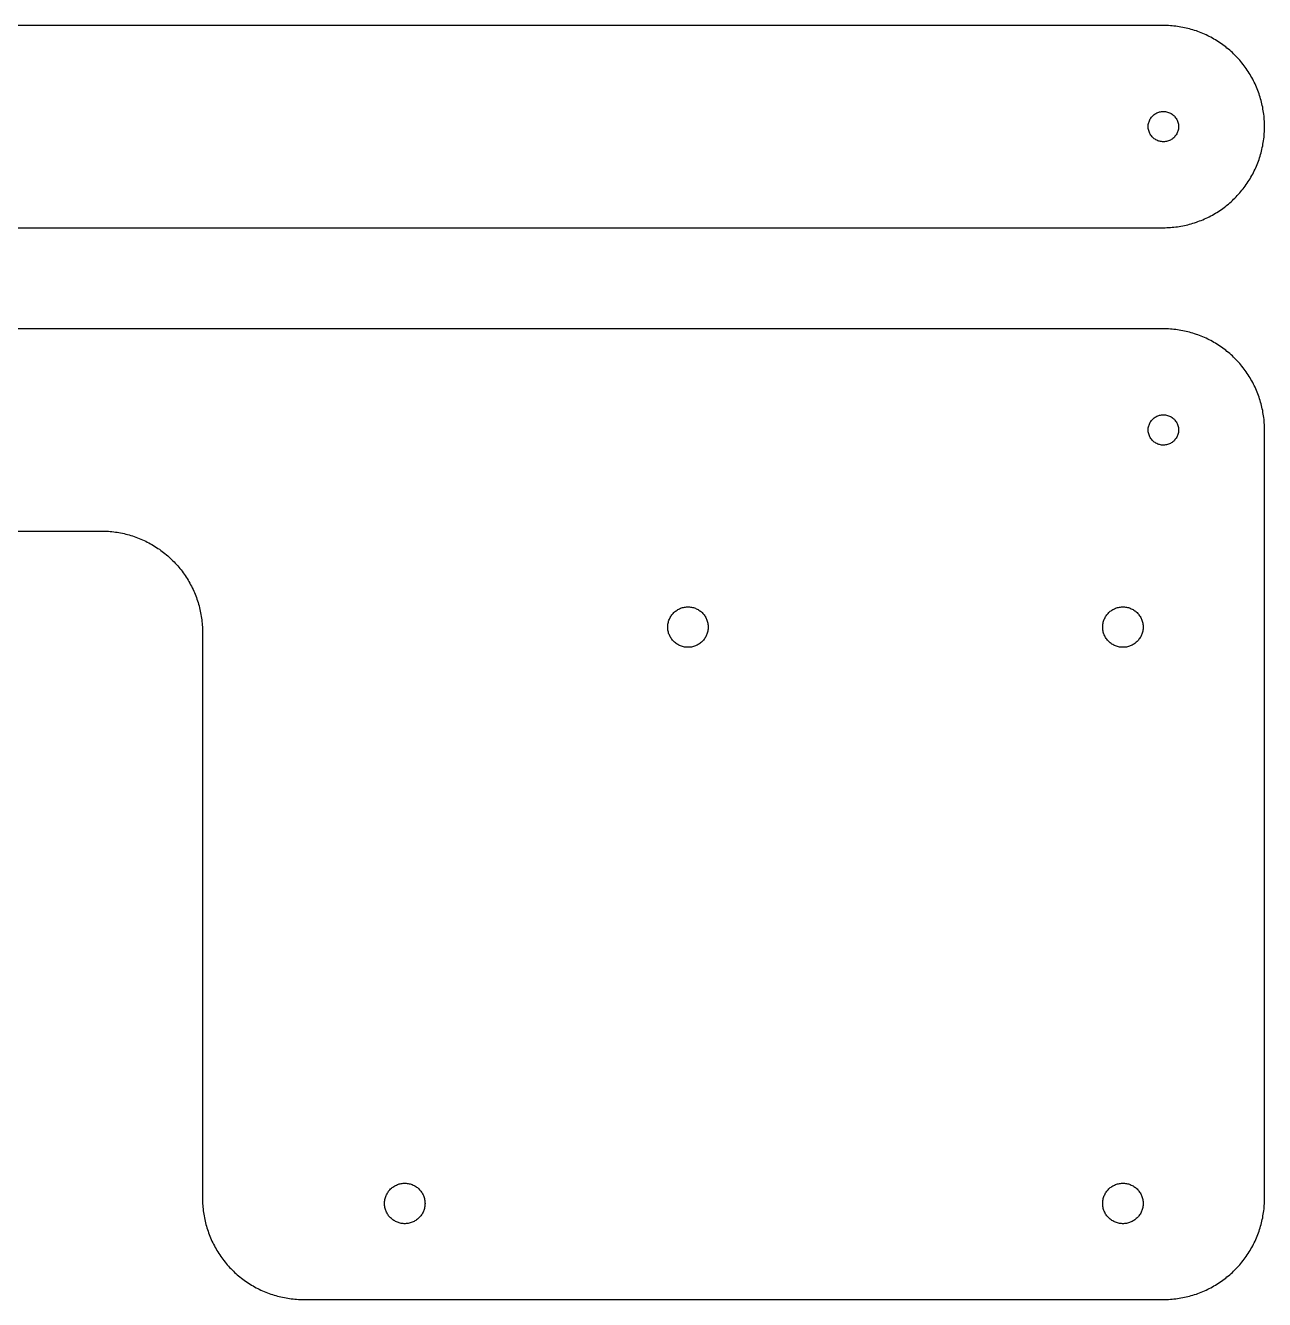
# Model space of a CAD drawing. Header units: metres. Extents: x 0 to 1060, y 0 to 220.
# Drawn here: x 927.5 to 1050, y 94 to 220 of the extents above; entities that cross this region are included whole.
import ezdxf

# ---------------------------------------------------------------- set-up
doc = ezdxf.new("R2010")
doc.units = ezdxf.units.M

msp = doc.modelspace()

# ---------------------------------------------------------------- linework, layer by layer
for p, q in [((1040, 220), (10, 220)), ((1040.17, 219.998), (1040, 220)), ((1040.35, 219.994), (1040.17, 219.998)), ((1040.52, 219.986), (1040.35, 219.994)), ((1040.7, 219.976), (1040.52, 219.986)), ((1040.87, 219.962), (1040.7, 219.976)), ((1041.05, 219.945), (1040.87, 219.962)), ((1041.22, 219.925), (1041.05, 219.945)), ((1041.39, 219.903), (1041.22, 219.925)), ((1041.56, 219.877), (1041.39, 219.903)), ((1041.74, 219.848), (1041.56, 219.877)), ((1041.91, 219.816), (1041.74, 219.848)), ((1042.08, 219.781), (1041.91, 219.816)), ((1042.25, 219.744), (1042.08, 219.781)), ((1042.42, 219.703), (1042.25, 219.744)), ((1042.59, 219.659), (1042.42, 219.703)), ((1042.76, 219.613), (1042.59, 219.659)), ((1042.92, 219.563), (1042.76, 219.613)), ((1043.09, 219.511), (1042.92, 219.563)), ((1043.26, 219.455), (1043.09, 219.511)), ((1043.42, 219.397), (1043.26, 219.455)), ((1043.58, 219.336), (1043.42, 219.397)), ((1043.75, 219.272), (1043.58, 219.336)), ((1043.91, 219.205), (1043.75, 219.272)), ((1044.07, 219.135), (1043.91, 219.205)), ((1044.23, 219.063), (1044.07, 219.135)), ((1044.38, 218.988), (1044.23, 219.063)), ((1044.54, 218.91), (1044.38, 218.988)), ((1044.69, 218.829), (1044.54, 218.91)), ((1044.85, 218.746), (1044.69, 218.829)), ((1045, 218.66), (1044.85, 218.746)), ((1045.15, 218.572), (1045, 218.66)), ((1045.3, 218.48), (1045.15, 218.572)), ((1045.45, 218.387), (1045.3, 218.48)), ((1045.59, 218.29), (1045.45, 218.387)), ((1045.74, 218.192), (1045.59, 218.29)), ((1045.88, 218.09), (1045.74, 218.192)), ((1046.02, 217.986), (1045.88, 218.09)), ((1046.16, 217.88), (1046.02, 217.986)), ((1046.29, 217.771), (1046.16, 217.88)), ((1046.43, 217.66), (1046.29, 217.771)), ((1046.56, 217.547), (1046.43, 217.66)), ((1046.69, 217.431), (1046.56, 217.547)), ((1046.82, 217.314), (1046.69, 217.431)), ((1046.95, 217.193), (1046.82, 217.314)), ((1047.07, 217.071), (1046.95, 217.193)), ((1047.19, 216.947), (1047.07, 217.071)), ((1047.31, 216.82), (1047.19, 216.947)), ((1047.43, 216.691), (1047.31, 216.82)), ((1047.55, 216.561), (1047.43, 216.691)), ((1047.66, 216.428), (1047.55, 216.561)), ((1047.77, 216.293), (1047.66, 216.428)), ((1047.88, 216.157), (1047.77, 216.293)), ((1047.99, 216.018), (1047.88, 216.157)), ((1048.09, 215.878), (1047.99, 216.018)), ((1048.19, 215.736), (1048.09, 215.878)), ((1048.29, 215.592), (1048.19, 215.736)), ((1048.39, 215.446), (1048.29, 215.592)), ((1048.48, 215.299), (1048.39, 215.446)), ((1048.57, 215.15), (1048.48, 215.299)), ((1048.66, 215), (1048.57, 215.15)), ((1048.75, 214.848), (1048.66, 215)), ((1048.83, 214.695), (1048.75, 214.848)), ((1048.91, 214.54), (1048.83, 214.695)), ((1048.99, 214.384), (1048.91, 214.54)), ((1049.06, 214.226), (1048.99, 214.384)), ((1049.14, 214.067), (1049.06, 214.226)), ((1049.21, 213.907), (1049.14, 214.067)), ((1049.27, 213.746), (1049.21, 213.907)), ((1049.34, 213.584), (1049.27, 213.746)), ((1049.4, 213.42), (1049.34, 213.584)), ((1049.46, 213.256), (1049.4, 213.42)), ((1049.51, 213.09), (1049.46, 213.256)), ((1049.56, 212.924), (1049.51, 213.09)), ((1049.61, 212.756), (1049.56, 212.924)), ((1049.66, 212.588), (1049.61, 212.756)), ((1049.7, 212.419), (1049.66, 212.588)), ((1049.74, 212.25), (1049.7, 212.419)), ((1049.78, 212.079), (1049.74, 212.25)), ((1049.82, 211.908), (1049.78, 212.079)), ((1049.85, 211.736), (1049.82, 211.908)), ((1049.88, 211.564), (1049.85, 211.736)), ((1038.55, 210.392), (1038.58, 210.487)), ((1038.58, 210.487), (1038.62, 210.58)), ((1038.62, 210.58), (1038.66, 210.67)), ((1038.66, 210.67), (1038.71, 210.757)), ((1038.71, 210.757), (1038.76, 210.841)), ((1038.76, 210.841), (1038.82, 210.921)), ((1038.82, 210.921), (1038.88, 210.998)), ((1038.88, 210.998), (1038.95, 211.069)), ((1038.95, 211.069), (1039.02, 211.137)), ((1039.02, 211.137), (1039.1, 211.199)), ((1039.1, 211.199), (1039.18, 211.256)), ((1039.18, 211.256), (1039.26, 211.307)), ((1039.26, 211.307), (1039.35, 211.353)), ((1039.35, 211.353), (1039.44, 211.393)), ((1039.44, 211.393), (1039.54, 211.427)), ((1039.54, 211.427), (1039.63, 211.454)), ((1039.63, 211.454), (1039.73, 211.475)), ((1039.73, 211.475), (1039.83, 211.49)), ((1039.83, 211.49), (1039.93, 211.498)), ((1039.93, 211.498), (1040.02, 211.5)), ((1040.02, 211.5), (1040.12, 211.495)), ((1040.12, 211.495), (1040.22, 211.483)), ((1040.22, 211.483), (1040.32, 211.465)), ((1040.32, 211.465), (1040.42, 211.441)), ((1040.42, 211.441), (1040.51, 211.41)), ((1040.51, 211.41), (1040.6, 211.374)), ((1040.6, 211.374), (1040.69, 211.331)), ((1040.69, 211.331), (1040.78, 211.282)), ((1040.78, 211.282), (1040.86, 211.228)), ((1040.86, 211.228), (1040.94, 211.168)), ((1040.94, 211.168), (1041.02, 211.104)), ((1041.02, 211.104), (1041.09, 211.034)), ((1041.09, 211.034), (1041.15, 210.96)), ((1041.15, 210.96), (1041.21, 210.882)), ((1041.21, 210.882), (1041.27, 210.8)), ((1041.27, 210.8), (1041.32, 210.714)), ((1041.32, 210.714), (1041.36, 210.625)), ((1041.36, 210.625), (1041.4, 210.534)), ((1041.4, 210.534), (1041.43, 210.44)), ((1041.43, 210.44), (1041.46, 210.344)), ((1049.9, 211.392), (1049.88, 211.564)), ((1049.93, 211.219), (1049.9, 211.392)), ((1049.95, 211.045), (1049.93, 211.219)), ((1049.96, 210.872), (1049.95, 211.045)), ((1049.98, 210.698), (1049.96, 210.872)), ((1049.99, 210.523), (1049.98, 210.698)), ((1049.99, 210.349), (1049.99, 210.523)), ((1038.5, 210.099), (1038.51, 210.198)), ((1038.5, 210), (1038.5, 210.099)), ((1038.5, 209.901), (1038.5, 210)), ((1038.51, 209.802), (1038.5, 209.901)), ((1038.51, 210.198), (1038.53, 210.296)), ((1038.53, 209.704), (1038.51, 209.802)), ((1038.53, 210.296), (1038.55, 210.392)), ((1038.55, 209.608), (1038.53, 209.704)), ((1038.58, 209.513), (1038.55, 209.608)), ((1038.62, 209.42), (1038.58, 209.513)), ((1038.66, 209.33), (1038.62, 209.42)), ((1038.71, 209.243), (1038.66, 209.33)), ((1038.76, 209.159), (1038.71, 209.243)), ((1041.27, 209.2), (1041.21, 209.118)), ((1041.32, 209.286), (1041.27, 209.2)), ((1041.36, 209.375), (1041.32, 209.286)), ((1041.4, 209.466), (1041.36, 209.375)), ((1041.43, 209.56), (1041.4, 209.466)), ((1041.46, 209.656), (1041.43, 209.56)), ((1041.46, 210.344), (1041.48, 210.247)), ((1041.48, 209.753), (1041.46, 209.656)), ((1041.48, 210.247), (1041.49, 210.149)), ((1041.49, 209.851), (1041.48, 209.753)), ((1041.49, 210.149), (1041.5, 210.05)), ((1041.5, 209.95), (1041.49, 209.851)), ((1041.5, 210.05), (1041.5, 209.95)), ((1049.96, 209.128), (1049.98, 209.302)), ((1049.98, 209.302), (1049.99, 209.477)), ((1050, 210.175), (1049.99, 210.349)), ((1049.99, 209.651), (1050, 209.825)), ((1049.99, 209.477), (1049.99, 209.651)), ((1050, 210), (1050, 210.175)), ((1050, 209.825), (1050, 210)), ((1038.82, 209.079), (1038.76, 209.159)), ((1038.88, 209.002), (1038.82, 209.079)), ((1038.95, 208.931), (1038.88, 209.002)), ((1039.02, 208.863), (1038.95, 208.931)), ((1039.1, 208.801), (1039.02, 208.863)), ((1039.18, 208.744), (1039.1, 208.801)), ((1039.26, 208.693), (1039.18, 208.744)), ((1039.35, 208.647), (1039.26, 208.693)), ((1039.44, 208.607), (1039.35, 208.647)), ((1039.54, 208.573), (1039.44, 208.607)), ((1039.63, 208.546), (1039.54, 208.573)), ((1039.73, 208.525), (1039.63, 208.546)), ((1039.83, 208.51), (1039.73, 208.525)), ((1039.93, 208.502), (1039.83, 208.51)), ((1040.02, 208.5), (1039.93, 208.502)), ((1040.12, 208.505), (1040.02, 208.5)), ((1040.22, 208.517), (1040.12, 208.505)), ((1040.32, 208.535), (1040.22, 208.517)), ((1040.42, 208.559), (1040.32, 208.535)), ((1040.51, 208.59), (1040.42, 208.559)), ((1040.6, 208.626), (1040.51, 208.59)), ((1040.69, 208.669), (1040.6, 208.626)), ((1040.78, 208.718), (1040.69, 208.669)), ((1040.86, 208.772), (1040.78, 208.718)), ((1040.94, 208.832), (1040.86, 208.772)), ((1041.02, 208.896), (1040.94, 208.832)), ((1041.09, 208.966), (1041.02, 208.896)), ((1041.15, 209.04), (1041.09, 208.966)), ((1041.21, 209.118), (1041.15, 209.04)), ((1049.74, 207.751), (1049.78, 207.921)), ((1049.78, 207.921), (1049.82, 208.092)), ((1049.82, 208.092), (1049.85, 208.264)), ((1049.85, 208.264), (1049.88, 208.436)), ((1049.88, 208.436), (1049.9, 208.608)), ((1049.9, 208.608), (1049.93, 208.781)), ((1049.93, 208.781), (1049.95, 208.955)), ((1049.95, 208.955), (1049.96, 209.128)), ((1049.4, 206.58), (1049.46, 206.744)), ((1049.46, 206.744), (1049.51, 206.91)), ((1049.51, 206.91), (1049.56, 207.076)), ((1049.56, 207.076), (1049.61, 207.244)), ((1049.61, 207.244), (1049.66, 207.412)), ((1049.66, 207.412), (1049.7, 207.581)), ((1049.7, 207.581), (1049.74, 207.751)), ((1048.83, 205.305), (1048.91, 205.46)), ((1048.91, 205.46), (1048.99, 205.616)), ((1048.99, 205.616), (1049.06, 205.774)), ((1049.06, 205.774), (1049.14, 205.933)), ((1049.14, 205.933), (1049.21, 206.093)), ((1049.21, 206.093), (1049.27, 206.254)), ((1049.27, 206.254), (1049.34, 206.416)), ((1049.34, 206.416), (1049.4, 206.58)), ((1047.99, 203.982), (1048.09, 204.122)), ((1048.09, 204.122), (1048.19, 204.264)), ((1048.19, 204.264), (1048.29, 204.408)), ((1048.29, 204.408), (1048.39, 204.554)), ((1048.39, 204.554), (1048.48, 204.701)), ((1048.48, 204.701), (1048.57, 204.85)), ((1048.57, 204.85), (1048.66, 205)), ((1048.66, 205), (1048.75, 205.152)), ((1048.75, 205.152), (1048.83, 205.305)), ((1046.95, 202.807), (1047.07, 202.929)), ((1047.07, 202.929), (1047.19, 203.053)), ((1047.19, 203.053), (1047.31, 203.18)), ((1047.31, 203.18), (1047.43, 203.309)), ((1047.43, 203.309), (1047.55, 203.439)), ((1047.55, 203.439), (1047.66, 203.572)), ((1047.66, 203.572), (1047.77, 203.707)), ((1047.77, 203.707), (1047.88, 203.843)), ((1047.88, 203.843), (1047.99, 203.982)), ((1045.3, 201.52), (1045.45, 201.613)), ((1045.45, 201.613), (1045.59, 201.71)), ((1045.59, 201.71), (1045.74, 201.808)), ((1045.74, 201.808), (1045.88, 201.91)), ((1045.88, 201.91), (1046.02, 202.014)), ((1046.02, 202.014), (1046.16, 202.12)), ((1046.16, 202.12), (1046.29, 202.229)), ((1046.29, 202.229), (1046.43, 202.34)), ((1046.43, 202.34), (1046.56, 202.453)), ((1046.56, 202.453), (1046.69, 202.569)), ((1046.69, 202.569), (1046.82, 202.686)), ((1046.82, 202.686), (1046.95, 202.807)), ((1042.42, 200.297), (1042.59, 200.341)), ((1042.59, 200.341), (1042.76, 200.387)), ((1042.76, 200.387), (1042.92, 200.437)), ((1042.92, 200.437), (1043.09, 200.489)), ((1043.09, 200.489), (1043.26, 200.545)), ((1043.26, 200.545), (1043.42, 200.603)), ((1043.42, 200.603), (1043.58, 200.664)), ((1043.58, 200.664), (1043.75, 200.728)), ((1043.75, 200.728), (1043.91, 200.795)), ((1043.91, 200.795), (1044.07, 200.865)), ((1044.07, 200.865), (1044.23, 200.937)), ((1044.23, 200.937), (1044.38, 201.012)), ((1044.38, 201.012), (1044.54, 201.09)), ((1044.54, 201.09), (1044.69, 201.171)), ((1044.69, 201.171), (1044.85, 201.254)), ((1044.85, 201.254), (1045, 201.34)), ((1045, 201.34), (1045.15, 201.428)), ((1045.15, 201.428), (1045.3, 201.52)), ((10, 200), (1040, 200)), ((1040, 200), (1040.17, 200.002)), ((1040.17, 200.002), (1040.35, 200.006)), ((1040.35, 200.006), (1040.52, 200.014)), ((1040.52, 200.014), (1040.7, 200.024)), ((1040.7, 200.024), (1040.87, 200.038)), ((1040.87, 200.038), (1041.05, 200.055)), ((1041.05, 200.055), (1041.22, 200.075)), ((1041.22, 200.075), (1041.39, 200.097)), ((1041.39, 200.097), (1041.56, 200.123)), ((1041.56, 200.123), (1041.74, 200.152)), ((1041.74, 200.152), (1041.91, 200.184)), ((1041.91, 200.184), (1042.08, 200.219)), ((1042.08, 200.219), (1042.25, 200.256)), ((1042.25, 200.256), (1042.42, 200.297)), ((1040, 190), (10, 190)), ((1040.17, 189.998), (1040, 190)), ((1040.35, 189.994), (1040.17, 189.998)), ((1040.52, 189.986), (1040.35, 189.994)), ((1040.7, 189.976), (1040.52, 189.986)), ((1040.87, 189.962), (1040.7, 189.976)), ((1041.05, 189.945), (1040.87, 189.962)), ((1041.22, 189.925), (1041.05, 189.945)), ((1041.39, 189.903), (1041.22, 189.925)), ((1041.56, 189.877), (1041.39, 189.903)), ((1041.74, 189.848), (1041.56, 189.877)), ((1041.91, 189.816), (1041.74, 189.848)), ((1042.08, 189.781), (1041.91, 189.816)), ((1042.25, 189.744), (1042.08, 189.781)), ((1042.42, 189.703), (1042.25, 189.744)), ((1042.59, 189.659), (1042.42, 189.703)), ((1042.76, 189.613), (1042.59, 189.659)), ((1042.92, 189.563), (1042.76, 189.613)), ((1043.09, 189.511), (1042.92, 189.563)), ((1043.26, 189.455), (1043.09, 189.511)), ((1043.42, 189.397), (1043.26, 189.455)), ((1043.58, 189.336), (1043.42, 189.397)), ((1043.75, 189.272), (1043.58, 189.336)), ((1043.91, 189.205), (1043.75, 189.272)), ((1044.07, 189.135), (1043.91, 189.205)), ((1044.23, 189.063), (1044.07, 189.135)), ((1044.38, 188.988), (1044.23, 189.063)), ((1044.54, 188.91), (1044.38, 188.988)), ((1044.69, 188.829), (1044.54, 188.91)), ((1044.85, 188.746), (1044.69, 188.829)), ((1045, 188.66), (1044.85, 188.746)), ((1045.15, 188.572), (1045, 188.66)), ((1045.3, 188.48), (1045.15, 188.572)), ((1045.45, 188.387), (1045.3, 188.48)), ((1045.59, 188.29), (1045.45, 188.387)), ((1045.74, 188.192), (1045.59, 188.29)), ((1045.88, 188.09), (1045.74, 188.192)), ((1046.02, 187.986), (1045.88, 188.09)), ((1046.16, 187.88), (1046.02, 187.986)), ((1046.29, 187.771), (1046.16, 187.88)), ((1046.43, 187.66), (1046.29, 187.771)), ((1046.56, 187.547), (1046.43, 187.66)), ((1046.69, 187.431), (1046.56, 187.547)), ((1046.82, 187.314), (1046.69, 187.431)), ((1046.95, 187.193), (1046.82, 187.314)), ((1047.07, 187.071), (1046.95, 187.193)), ((1047.19, 186.947), (1047.07, 187.071)), ((1047.31, 186.82), (1047.19, 186.947)), ((1047.43, 186.691), (1047.31, 186.82)), ((1047.55, 186.561), (1047.43, 186.691)), ((1047.66, 186.428), (1047.55, 186.561)), ((1047.77, 186.293), (1047.66, 186.428)), ((1047.88, 186.157), (1047.77, 186.293)), ((1047.99, 186.018), (1047.88, 186.157)), ((1048.09, 185.878), (1047.99, 186.018)), ((1048.19, 185.736), (1048.09, 185.878)), ((1048.29, 185.592), (1048.19, 185.736)), ((1048.39, 185.446), (1048.29, 185.592)), ((1048.48, 185.299), (1048.39, 185.446)), ((1048.57, 185.15), (1048.48, 185.299)), ((1048.66, 185), (1048.57, 185.15)), ((1048.75, 184.848), (1048.66, 185)), ((1048.83, 184.695), (1048.75, 184.848)), ((1048.91, 184.54), (1048.83, 184.695)), ((1048.99, 184.384), (1048.91, 184.54)), ((1049.06, 184.226), (1048.99, 184.384)), ((1049.14, 184.067), (1049.06, 184.226)), ((1049.21, 183.907), (1049.14, 184.067)), ((1049.27, 183.746), (1049.21, 183.907)), ((1049.34, 183.584), (1049.27, 183.746)), ((1049.4, 183.42), (1049.34, 183.584)), ((1049.46, 183.256), (1049.4, 183.42)), ((1049.51, 183.09), (1049.46, 183.256)), ((1049.56, 182.924), (1049.51, 183.09)), ((1049.61, 182.756), (1049.56, 182.924)), ((1049.66, 182.588), (1049.61, 182.756)), ((1039.54, 181.427), (1039.63, 181.454)), ((1039.63, 181.454), (1039.73, 181.475)), ((1039.73, 181.475), (1039.83, 181.49)), ((1039.83, 181.49), (1039.93, 181.498)), ((1039.93, 181.498), (1040.02, 181.5)), ((1040.02, 181.5), (1040.12, 181.495)), ((1040.12, 181.495), (1040.22, 181.483)), ((1040.22, 181.483), (1040.32, 181.465)), ((1040.32, 181.465), (1040.42, 181.441)), ((1040.42, 181.441), (1040.51, 181.41)), ((1049.7, 182.419), (1049.66, 182.588)), ((1049.74, 182.25), (1049.7, 182.419)), ((1049.78, 182.079), (1049.74, 182.25)), ((1049.82, 181.908), (1049.78, 182.079)), ((1049.85, 181.736), (1049.82, 181.908)), ((1049.88, 181.564), (1049.85, 181.736)), ((1049.9, 181.392), (1049.88, 181.564)), ((1038.5, 180.099), (1038.51, 180.198)), ((1038.51, 180.198), (1038.53, 180.296)), ((1038.53, 180.296), (1038.55, 180.392)), ((1038.55, 180.392), (1038.58, 180.487)), ((1038.58, 180.487), (1038.62, 180.58)), ((1038.62, 180.58), (1038.66, 180.67)), ((1038.66, 180.67), (1038.71, 180.757)), ((1038.71, 180.757), (1038.76, 180.841)), ((1038.76, 180.841), (1038.82, 180.921)), ((1038.82, 180.921), (1038.88, 180.998)), ((1038.88, 180.998), (1038.95, 181.069)), ((1038.95, 181.069), (1039.02, 181.137)), ((1039.02, 181.137), (1039.1, 181.199)), ((1039.1, 181.199), (1039.18, 181.256)), ((1039.18, 181.256), (1039.26, 181.307)), ((1039.26, 181.307), (1039.35, 181.353)), ((1039.35, 181.353), (1039.44, 181.393)), ((1039.44, 181.393), (1039.54, 181.427)), ((1040.51, 181.41), (1040.6, 181.374)), ((1040.6, 181.374), (1040.69, 181.331)), ((1040.69, 181.331), (1040.78, 181.282)), ((1040.78, 181.282), (1040.86, 181.228)), ((1040.86, 181.228), (1040.94, 181.168)), ((1040.94, 181.168), (1041.02, 181.104)), ((1041.02, 181.104), (1041.09, 181.034)), ((1041.09, 181.034), (1041.15, 180.96)), ((1041.15, 180.96), (1041.21, 180.882)), ((1041.21, 180.882), (1041.27, 180.8)), ((1041.27, 180.8), (1041.32, 180.714)), ((1041.32, 180.714), (1041.36, 180.625)), ((1041.36, 180.625), (1041.4, 180.534)), ((1041.4, 180.534), (1041.43, 180.44)), ((1041.43, 180.44), (1041.46, 180.344)), ((1041.46, 180.344), (1041.48, 180.247)), ((1041.48, 180.247), (1041.49, 180.149)), ((1049.93, 181.219), (1049.9, 181.392)), ((1049.95, 181.045), (1049.93, 181.219)), ((1049.96, 180.872), (1049.95, 181.045)), ((1049.98, 180.698), (1049.96, 180.872)), ((1049.99, 180.523), (1049.98, 180.698)), ((1049.99, 180.349), (1049.99, 180.523)), ((1050, 180.175), (1049.99, 180.349)), ((1038.5, 180), (1038.5, 180.099)), ((1038.5, 179.901), (1038.5, 180)), ((1038.51, 179.802), (1038.5, 179.901)), ((1038.53, 179.704), (1038.51, 179.802)), ((1038.55, 179.608), (1038.53, 179.704)), ((1038.58, 179.513), (1038.55, 179.608)), ((1038.62, 179.42), (1038.58, 179.513)), ((1038.66, 179.33), (1038.62, 179.42)), ((1038.71, 179.243), (1038.66, 179.33)), ((1038.76, 179.159), (1038.71, 179.243)), ((1038.82, 179.079), (1038.76, 179.159)), ((1038.88, 179.002), (1038.82, 179.079)), ((1038.95, 178.931), (1038.88, 179.002)), ((1039.02, 178.863), (1038.95, 178.931)), ((1041.09, 178.966), (1041.02, 178.896)), ((1041.15, 179.04), (1041.09, 178.966)), ((1041.21, 179.118), (1041.15, 179.04)), ((1041.27, 179.2), (1041.21, 179.118)), ((1041.32, 179.286), (1041.27, 179.2)), ((1041.36, 179.375), (1041.32, 179.286)), ((1041.4, 179.466), (1041.36, 179.375)), ((1041.43, 179.56), (1041.4, 179.466)), ((1041.46, 179.656), (1041.43, 179.56)), ((1041.48, 179.753), (1041.46, 179.656)), ((1041.49, 179.851), (1041.48, 179.753)), ((1041.49, 180.149), (1041.5, 180.05)), ((1041.5, 179.95), (1041.49, 179.851)), ((1041.5, 180.05), (1041.5, 179.95)), ((1050, 180), (1050, 180.175)), ((1050, 104), (1050, 180)), ((1039.1, 178.801), (1039.02, 178.863)), ((1039.18, 178.744), (1039.1, 178.801)), ((1039.26, 178.693), (1039.18, 178.744)), ((1039.35, 178.647), (1039.26, 178.693)), ((1039.44, 178.607), (1039.35, 178.647)), ((1039.54, 178.573), (1039.44, 178.607)), ((1039.63, 178.546), (1039.54, 178.573)), ((1039.73, 178.525), (1039.63, 178.546)), ((1039.83, 178.51), (1039.73, 178.525)), ((1039.93, 178.502), (1039.83, 178.51)), ((1040.02, 178.5), (1039.93, 178.502)), ((1040.12, 178.505), (1040.02, 178.5)), ((1040.22, 178.517), (1040.12, 178.505)), ((1040.32, 178.535), (1040.22, 178.517)), ((1040.42, 178.559), (1040.32, 178.535)), ((1040.51, 178.59), (1040.42, 178.559)), ((1040.6, 178.626), (1040.51, 178.59)), ((1040.69, 178.669), (1040.6, 178.626)), ((1040.78, 178.718), (1040.69, 178.669)), ((1040.86, 178.772), (1040.78, 178.718)), ((1040.94, 178.832), (1040.86, 178.772)), ((1041.02, 178.896), (1040.94, 178.832)), ((10, 170), (935, 170)), ((935, 170), (935.175, 169.998)), ((935.175, 169.998), (935.349, 169.994)), ((935.349, 169.994), (935.523, 169.986)), ((935.523, 169.986), (935.698, 169.976)), ((935.698, 169.976), (935.872, 169.962)), ((935.872, 169.962), (936.045, 169.945)), ((936.045, 169.945), (936.219, 169.925)), ((936.219, 169.925), (936.392, 169.903)), ((936.392, 169.903), (936.564, 169.877)), ((936.564, 169.877), (936.736, 169.848)), ((936.736, 169.848), (936.908, 169.816)), ((936.908, 169.816), (937.079, 169.781)), ((937.079, 169.781), (937.25, 169.744)), ((937.25, 169.744), (937.419, 169.703)), ((937.419, 169.703), (937.588, 169.659)), ((937.588, 169.659), (937.756, 169.613)), ((937.756, 169.613), (937.924, 169.563)), ((937.924, 169.563), (938.09, 169.511)), ((938.09, 169.511), (938.256, 169.455)), ((938.256, 169.455), (938.42, 169.397)), ((938.42, 169.397), (938.584, 169.336)), ((938.584, 169.336), (938.746, 169.272)), ((938.746, 169.272), (938.907, 169.205)), ((938.907, 169.205), (939.067, 169.135)), ((939.067, 169.135), (939.226, 169.063)), ((939.226, 169.063), (939.384, 168.988)), ((939.384, 168.988), (939.54, 168.91)), ((939.54, 168.91), (939.695, 168.829)), ((939.695, 168.829), (939.848, 168.746)), ((939.848, 168.746), (940, 168.66)), ((940, 168.66), (940.15, 168.572)), ((940.15, 168.572), (940.299, 168.48)), ((940.299, 168.48), (940.446, 168.387)), ((940.446, 168.387), (940.592, 168.29)), ((940.592, 168.29), (940.736, 168.192)), ((940.736, 168.192), (940.878, 168.09)), ((940.878, 168.09), (941.018, 167.986)), ((941.018, 167.986), (941.157, 167.88)), ((941.157, 167.88), (941.293, 167.771)), ((941.293, 167.771), (941.428, 167.66)), ((941.428, 167.66), (941.561, 167.547)), ((941.561, 167.547), (941.691, 167.431)), ((941.691, 167.431), (941.82, 167.314)), ((941.82, 167.314), (941.947, 167.193)), ((941.947, 167.193), (942.071, 167.071)), ((942.071, 167.071), (942.193, 166.947)), ((942.193, 166.947), (942.314, 166.82)), ((942.314, 166.82), (942.431, 166.691)), ((942.431, 166.691), (942.547, 166.561)), ((942.547, 166.561), (942.66, 166.428)), ((942.66, 166.428), (942.771, 166.293)), ((942.771, 166.293), (942.88, 166.157)), ((942.88, 166.157), (942.986, 166.018)), ((942.986, 166.018), (943.09, 165.878)), ((943.09, 165.878), (943.192, 165.736)), ((943.192, 165.736), (943.29, 165.592)), ((943.29, 165.592), (943.387, 165.446)), ((943.387, 165.446), (943.48, 165.299)), ((943.48, 165.299), (943.572, 165.15)), ((943.572, 165.15), (943.66, 165)), ((943.66, 165), (943.746, 164.848)), ((943.746, 164.848), (943.829, 164.695)), ((943.829, 164.695), (943.91, 164.54)), ((943.91, 164.54), (943.988, 164.384)), ((943.988, 164.384), (944.063, 164.226)), ((944.063, 164.226), (944.135, 164.067)), ((944.135, 164.067), (944.205, 163.907)), ((944.205, 163.907), (944.272, 163.746)), ((944.272, 163.746), (944.336, 163.584)), ((944.336, 163.584), (944.397, 163.42)), ((944.397, 163.42), (944.455, 163.256)), ((944.455, 163.256), (944.511, 163.09)), ((944.511, 163.09), (944.563, 162.924)), ((944.563, 162.924), (944.613, 162.756)), ((944.613, 162.756), (944.659, 162.588)), ((944.659, 162.588), (944.703, 162.419)), ((944.703, 162.419), (944.744, 162.25)), ((944.744, 162.25), (944.781, 162.079)), ((944.781, 162.079), (944.816, 161.908)), ((944.816, 161.908), (944.848, 161.736)), ((944.848, 161.736), (944.877, 161.564)), ((944.877, 161.564), (944.903, 161.392)), ((944.903, 161.392), (944.925, 161.219)), ((991.157, 161.277), (991.198, 161.368)), ((991.198, 161.368), (991.244, 161.457)), ((991.244, 161.457), (991.293, 161.543)), ((991.293, 161.543), (991.348, 161.627)), ((991.348, 161.627), (991.406, 161.708)), ((991.406, 161.708), (991.468, 161.786)), ((991.468, 161.786), (991.534, 161.86)), ((991.534, 161.86), (991.604, 161.932)), ((991.604, 161.932), (991.677, 162)), ((991.677, 162), (991.753, 162.064)), ((991.753, 162.064), (991.833, 162.124)), ((991.833, 162.124), (991.915, 162.18)), ((991.915, 162.18), (992, 162.232)), ((992, 162.232), (992.088, 162.28)), ((992.088, 162.28), (992.177, 162.323)), ((992.177, 162.323), (992.269, 162.362)), ((992.269, 162.362), (992.363, 162.396)), ((992.363, 162.396), (992.458, 162.425)), ((992.458, 162.425), (992.555, 162.45)), ((992.555, 162.45), (992.653, 162.47)), ((992.653, 162.47), (992.751, 162.484)), ((992.751, 162.484), (992.851, 162.494)), ((992.851, 162.494), (992.95, 162.499)), ((992.95, 162.499), (993.05, 162.499)), ((993.05, 162.499), (993.149, 162.494)), ((993.149, 162.494), (993.249, 162.484)), ((993.249, 162.484), (993.347, 162.47)), ((993.347, 162.47), (993.445, 162.45)), ((993.445, 162.45), (993.542, 162.425)), ((993.542, 162.425), (993.637, 162.396)), ((993.637, 162.396), (993.731, 162.362)), ((993.731, 162.362), (993.823, 162.323)), ((993.823, 162.323), (993.912, 162.28)), ((993.912, 162.28), (994, 162.232)), ((994, 162.232), (994.085, 162.18)), ((994.085, 162.18), (994.167, 162.124)), ((994.167, 162.124), (994.247, 162.064)), ((994.247, 162.064), (994.323, 162)), ((994.323, 162), (994.396, 161.932)), ((994.396, 161.932), (994.466, 161.86)), ((994.466, 161.86), (994.532, 161.786)), ((994.532, 161.786), (994.594, 161.708)), ((994.594, 161.708), (994.652, 161.627)), ((994.652, 161.627), (994.707, 161.543)), ((994.707, 161.543), (994.756, 161.457)), ((994.756, 161.457), (994.802, 161.368)), ((994.802, 161.368), (994.843, 161.277)), ((1034.16, 161.277), (1034.2, 161.368)), ((1034.2, 161.368), (1034.24, 161.457)), ((1034.24, 161.457), (1034.29, 161.543)), ((1034.29, 161.543), (1034.35, 161.627)), ((1034.35, 161.627), (1034.41, 161.708)), ((1034.41, 161.708), (1034.47, 161.786)), ((1034.47, 161.786), (1034.53, 161.86)), ((1034.53, 161.86), (1034.6, 161.932)), ((1034.6, 161.932), (1034.68, 162)), ((1034.68, 162), (1034.75, 162.064)), ((1034.75, 162.064), (1034.83, 162.124)), ((1034.83, 162.124), (1034.91, 162.18)), ((1034.91, 162.18), (1035, 162.232)), ((1035, 162.232), (1035.09, 162.28)), ((1035.09, 162.28), (1035.18, 162.323)), ((1035.18, 162.323), (1035.27, 162.362)), ((1035.27, 162.362), (1035.36, 162.396)), ((1035.36, 162.396), (1035.46, 162.425)), ((1035.46, 162.425), (1035.55, 162.45)), ((1035.55, 162.45), (1035.65, 162.47)), ((1035.65, 162.47), (1035.75, 162.484)), ((1035.75, 162.484), (1035.85, 162.494)), ((1035.85, 162.494), (1035.95, 162.499)), ((1035.95, 162.499), (1036.05, 162.499)), ((1036.05, 162.499), (1036.15, 162.494)), ((1036.15, 162.494), (1036.25, 162.484)), ((1036.25, 162.484), (1036.35, 162.47)), ((1036.35, 162.47), (1036.45, 162.45)), ((1036.45, 162.45), (1036.54, 162.425)), ((1036.54, 162.425), (1036.64, 162.396)), ((1036.64, 162.396), (1036.73, 162.362)), ((1036.73, 162.362), (1036.82, 162.323)), ((1036.82, 162.323), (1036.91, 162.28)), ((1036.91, 162.28), (1037, 162.232)), ((1037, 162.232), (1037.09, 162.18)), ((1037.09, 162.18), (1037.17, 162.124)), ((1037.17, 162.124), (1037.25, 162.064)), ((1037.25, 162.064), (1037.32, 162)), ((1037.32, 162), (1037.4, 161.932)), ((1037.4, 161.932), (1037.47, 161.86)), ((1037.47, 161.86), (1037.53, 161.786)), ((1037.53, 161.786), (1037.59, 161.708)), ((1037.59, 161.708), (1037.65, 161.627)), ((1037.65, 161.627), (1037.71, 161.543)), ((1037.71, 161.543), (1037.76, 161.457)), ((1037.76, 161.457), (1037.8, 161.368)), ((1037.8, 161.368), (1037.84, 161.277)), ((944.925, 161.219), (944.945, 161.045)), ((944.945, 161.045), (944.962, 160.872)), ((944.962, 160.872), (944.976, 160.698)), ((944.976, 160.698), (944.986, 160.523)), ((944.986, 160.523), (944.994, 160.349)), ((944.994, 160.349), (944.998, 160.175)), ((944.998, 160.175), (945, 160)), ((991, 160.5), (991.002, 160.6)), ((991.002, 160.4), (991, 160.5)), ((991.002, 160.6), (991.01, 160.699)), ((991.01, 160.301), (991.002, 160.4)), ((991.01, 160.699), (991.022, 160.798)), ((991.022, 160.202), (991.01, 160.301)), ((991.022, 160.798), (991.04, 160.896)), ((991.04, 160.104), (991.022, 160.202)), ((991.04, 160.896), (991.062, 160.994)), ((991.062, 160.006), (991.04, 160.104)), ((991.062, 160.994), (991.089, 161.09)), ((991.089, 161.09), (991.121, 161.184)), ((991.121, 161.184), (991.157, 161.277)), ((994.843, 161.277), (994.879, 161.184)), ((994.879, 161.184), (994.911, 161.09)), ((994.911, 161.09), (994.938, 160.994)), ((994.938, 160.994), (994.96, 160.896)), ((994.96, 160.104), (994.938, 160.006)), ((994.96, 160.896), (994.978, 160.798)), ((994.978, 160.202), (994.96, 160.104)), ((994.978, 160.798), (994.99, 160.699)), ((994.99, 160.301), (994.978, 160.202)), ((994.99, 160.699), (994.998, 160.6)), ((994.998, 160.4), (994.99, 160.301)), ((994.998, 160.6), (995, 160.5)), ((995, 160.5), (994.998, 160.4)), ((1034, 160.6), (1034.01, 160.699)), ((1034, 160.5), (1034, 160.6)), ((1034, 160.4), (1034, 160.5)), ((1034.01, 160.301), (1034, 160.4)), ((1034.01, 160.699), (1034.02, 160.798)), ((1034.02, 160.202), (1034.01, 160.301)), ((1034.02, 160.798), (1034.04, 160.896)), ((1034.04, 160.104), (1034.02, 160.202)), ((1034.04, 160.896), (1034.06, 160.994)), ((1034.06, 160.006), (1034.04, 160.104)), ((1034.06, 160.994), (1034.09, 161.09)), ((1034.09, 161.09), (1034.12, 161.184)), ((1034.12, 161.184), (1034.16, 161.277)), ((1037.84, 161.277), (1037.88, 161.184)), ((1037.88, 161.184), (1037.91, 161.09)), ((1037.91, 161.09), (1037.94, 160.994)), ((1037.94, 160.994), (1037.96, 160.896)), ((1037.96, 160.104), (1037.94, 160.006)), ((1037.96, 160.896), (1037.98, 160.798)), ((1037.98, 160.202), (1037.96, 160.104)), ((1037.98, 160.798), (1037.99, 160.699)), ((1037.99, 160.301), (1037.98, 160.202)), ((1037.99, 160.699), (1038, 160.6)), ((1038, 160.4), (1037.99, 160.301)), ((1038, 160.6), (1038, 160.5)), ((1038, 160.5), (1038, 160.4)), ((945, 160), (945, 104)), ((991.089, 159.91), (991.062, 160.006)), ((991.121, 159.816), (991.089, 159.91)), ((991.157, 159.723), (991.121, 159.816)), ((991.198, 159.632), (991.157, 159.723)), ((991.244, 159.544), (991.198, 159.632)), ((991.293, 159.457), (991.244, 159.544)), ((991.348, 159.373), (991.293, 159.457)), ((991.406, 159.292), (991.348, 159.373)), ((991.468, 159.214), (991.406, 159.292)), ((991.534, 159.14), (991.468, 159.214)), ((991.604, 159.068), (991.534, 159.14)), ((991.677, 159), (991.604, 159.068)), ((991.753, 158.936), (991.677, 159)), ((991.833, 158.876), (991.753, 158.936)), ((991.915, 158.82), (991.833, 158.876)), ((992, 158.768), (991.915, 158.82)), ((992.088, 158.72), (992, 158.768)), ((994, 158.768), (993.912, 158.72)), ((994.085, 158.82), (994, 158.768)), ((994.167, 158.876), (994.085, 158.82)), ((994.247, 158.936), (994.167, 158.876)), ((994.323, 159), (994.247, 158.936)), ((994.396, 159.068), (994.323, 159)), ((994.466, 159.14), (994.396, 159.068)), ((994.532, 159.214), (994.466, 159.14)), ((994.594, 159.292), (994.532, 159.214)), ((994.652, 159.373), (994.594, 159.292)), ((994.707, 159.457), (994.652, 159.373)), ((994.756, 159.544), (994.707, 159.457)), ((994.802, 159.632), (994.756, 159.544)), ((994.843, 159.723), (994.802, 159.632)), ((994.879, 159.816), (994.843, 159.723)), ((994.911, 159.91), (994.879, 159.816)), ((994.938, 160.006), (994.911, 159.91)), ((1034.09, 159.91), (1034.06, 160.006)), ((1034.12, 159.816), (1034.09, 159.91)), ((1034.16, 159.723), (1034.12, 159.816)), ((1034.2, 159.632), (1034.16, 159.723)), ((1034.24, 159.544), (1034.2, 159.632)), ((1034.29, 159.457), (1034.24, 159.544)), ((1034.35, 159.373), (1034.29, 159.457)), ((1034.41, 159.292), (1034.35, 159.373)), ((1034.47, 159.214), (1034.41, 159.292)), ((1034.53, 159.14), (1034.47, 159.214)), ((1034.6, 159.068), (1034.53, 159.14)), ((1034.68, 159), (1034.6, 159.068)), ((1034.75, 158.936), (1034.68, 159)), ((1034.83, 158.876), (1034.75, 158.936)), ((1034.91, 158.82), (1034.83, 158.876)), ((1035, 158.768), (1034.91, 158.82)), ((1035.09, 158.72), (1035, 158.768)), ((1037, 158.768), (1036.91, 158.72)), ((1037.09, 158.82), (1037, 158.768)), ((1037.17, 158.876), (1037.09, 158.82)), ((1037.25, 158.936), (1037.17, 158.876)), ((1037.32, 159), (1037.25, 158.936)), ((1037.4, 159.068), (1037.32, 159)), ((1037.47, 159.14), (1037.4, 159.068)), ((1037.53, 159.214), (1037.47, 159.14)), ((1037.59, 159.292), (1037.53, 159.214)), ((1037.65, 159.373), (1037.59, 159.292)), ((1037.71, 159.457), (1037.65, 159.373)), ((1037.76, 159.544), (1037.71, 159.457)), ((1037.8, 159.632), (1037.76, 159.544)), ((1037.84, 159.723), (1037.8, 159.632)), ((1037.88, 159.816), (1037.84, 159.723)), ((1037.91, 159.91), (1037.88, 159.816)), ((1037.94, 160.006), (1037.91, 159.91)), ((992.177, 158.677), (992.088, 158.72)), ((992.269, 158.638), (992.177, 158.677)), ((992.363, 158.604), (992.269, 158.638)), ((992.458, 158.575), (992.363, 158.604)), ((992.555, 158.55), (992.458, 158.575)), ((992.653, 158.53), (992.555, 158.55)), ((992.751, 158.516), (992.653, 158.53)), ((992.851, 158.506), (992.751, 158.516)), ((992.95, 158.501), (992.851, 158.506)), ((993.05, 158.501), (992.95, 158.501)), ((993.149, 158.506), (993.05, 158.501)), ((993.249, 158.516), (993.149, 158.506)), ((993.347, 158.53), (993.249, 158.516)), ((993.445, 158.55), (993.347, 158.53)), ((993.542, 158.575), (993.445, 158.55)), ((993.637, 158.604), (993.542, 158.575)), ((993.731, 158.638), (993.637, 158.604)), ((993.823, 158.677), (993.731, 158.638)), ((993.912, 158.72), (993.823, 158.677)), ((1035.18, 158.677), (1035.09, 158.72)), ((1035.27, 158.638), (1035.18, 158.677)), ((1035.36, 158.604), (1035.27, 158.638)), ((1035.46, 158.575), (1035.36, 158.604)), ((1035.55, 158.55), (1035.46, 158.575)), ((1035.65, 158.53), (1035.55, 158.55)), ((1035.75, 158.516), (1035.65, 158.53)), ((1035.85, 158.506), (1035.75, 158.516)), ((1035.95, 158.501), (1035.85, 158.506)), ((1036.05, 158.501), (1035.95, 158.501)), ((1036.15, 158.506), (1036.05, 158.501)), ((1036.25, 158.516), (1036.15, 158.506)), ((1036.35, 158.53), (1036.25, 158.516)), ((1036.45, 158.55), (1036.35, 158.53)), ((1036.54, 158.575), (1036.45, 158.55)), ((1036.64, 158.604), (1036.54, 158.575)), ((1036.73, 158.638), (1036.64, 158.604)), ((1036.82, 158.677), (1036.73, 158.638)), ((1036.91, 158.72), (1036.82, 158.677)), ((963.293, 104.543), (963.348, 104.627)), ((963.348, 104.627), (963.406, 104.708)), ((963.406, 104.708), (963.468, 104.786)), ((963.468, 104.786), (963.534, 104.86)), ((963.534, 104.86), (963.604, 104.932)), ((963.604, 104.932), (963.677, 105)), ((963.677, 105), (963.753, 105.064)), ((963.753, 105.064), (963.833, 105.124)), ((963.833, 105.124), (963.915, 105.18)), ((963.915, 105.18), (964, 105.232)), ((964, 105.232), (964.088, 105.28)), ((964.088, 105.28), (964.177, 105.323)), ((964.177, 105.323), (964.269, 105.362)), ((964.269, 105.362), (964.363, 105.396)), ((964.363, 105.396), (964.458, 105.425)), ((964.458, 105.425), (964.555, 105.45)), ((964.555, 105.45), (964.653, 105.47)), ((964.653, 105.47), (964.751, 105.484)), ((964.751, 105.484), (964.851, 105.494)), ((964.851, 105.494), (964.95, 105.499)), ((964.95, 105.499), (965.05, 105.499)), ((965.05, 105.499), (965.149, 105.494)), ((965.149, 105.494), (965.249, 105.484)), ((965.249, 105.484), (965.347, 105.47)), ((965.347, 105.47), (965.445, 105.45)), ((965.445, 105.45), (965.542, 105.425)), ((965.542, 105.425), (965.637, 105.396)), ((965.637, 105.396), (965.731, 105.362)), ((965.731, 105.362), (965.823, 105.323)), ((965.823, 105.323), (965.912, 105.28)), ((965.912, 105.28), (966, 105.232)), ((966, 105.232), (966.085, 105.18)), ((966.085, 105.18), (966.167, 105.124)), ((966.167, 105.124), (966.247, 105.064)), ((966.247, 105.064), (966.323, 105)), ((966.323, 105), (966.396, 104.932)), ((966.396, 104.932), (966.466, 104.86)), ((966.466, 104.86), (966.532, 104.786)), ((966.532, 104.786), (966.594, 104.708)), ((966.594, 104.708), (966.652, 104.627)), ((966.652, 104.627), (966.707, 104.543)), ((1034.29, 104.543), (1034.35, 104.627)), ((1034.35, 104.627), (1034.41, 104.708)), ((1034.41, 104.708), (1034.47, 104.786)), ((1034.47, 104.786), (1034.53, 104.86)), ((1034.53, 104.86), (1034.6, 104.932)), ((1034.6, 104.932), (1034.68, 105)), ((1034.68, 105), (1034.75, 105.064)), ((1034.75, 105.064), (1034.83, 105.124)), ((1034.83, 105.124), (1034.91, 105.18)), ((1034.91, 105.18), (1035, 105.232)), ((1035, 105.232), (1035.09, 105.28)), ((1035.09, 105.28), (1035.18, 105.323)), ((1035.18, 105.323), (1035.27, 105.362)), ((1035.27, 105.362), (1035.36, 105.396)), ((1035.36, 105.396), (1035.46, 105.425)), ((1035.46, 105.425), (1035.55, 105.45)), ((1035.55, 105.45), (1035.65, 105.47)), ((1035.65, 105.47), (1035.75, 105.484)), ((1035.75, 105.484), (1035.85, 105.494)), ((1035.85, 105.494), (1035.95, 105.499)), ((1035.95, 105.499), (1036.05, 105.499)), ((1036.05, 105.499), (1036.15, 105.494)), ((1036.15, 105.494), (1036.25, 105.484)), ((1036.25, 105.484), (1036.35, 105.47)), ((1036.35, 105.47), (1036.45, 105.45)), ((1036.45, 105.45), (1036.54, 105.425)), ((1036.54, 105.425), (1036.64, 105.396)), ((1036.64, 105.396), (1036.73, 105.362)), ((1036.73, 105.362), (1036.82, 105.323)), ((1036.82, 105.323), (1036.91, 105.28)), ((1036.91, 105.28), (1037, 105.232)), ((1037, 105.232), (1037.09, 105.18)), ((1037.09, 105.18), (1037.17, 105.124)), ((1037.17, 105.124), (1037.25, 105.064)), ((1037.25, 105.064), (1037.32, 105)), ((1037.32, 105), (1037.4, 104.932)), ((1037.4, 104.932), (1037.47, 104.86)), ((1037.47, 104.86), (1037.53, 104.786)), ((1037.53, 104.786), (1037.59, 104.708)), ((1037.59, 104.708), (1037.65, 104.627)), ((1037.65, 104.627), (1037.71, 104.543)), ((945, 104), (945.002, 103.825)), ((945.002, 103.825), (945.006, 103.651)), ((945.006, 103.651), (945.014, 103.477)), ((945.014, 103.477), (945.024, 103.302)), ((963, 103.5), (963.002, 103.6)), ((963.002, 103.4), (963, 103.5)), ((963.002, 103.6), (963.01, 103.699)), ((963.01, 103.301), (963.002, 103.4)), ((963.01, 103.699), (963.022, 103.798)), ((963.022, 103.798), (963.04, 103.896)), ((963.04, 103.896), (963.062, 103.994)), ((963.062, 103.994), (963.089, 104.09)), ((963.089, 104.09), (963.121, 104.184)), ((963.121, 104.184), (963.157, 104.277)), ((963.157, 104.277), (963.198, 104.368)), ((963.198, 104.368), (963.244, 104.457)), ((963.244, 104.457), (963.293, 104.543)), ((966.707, 104.543), (966.756, 104.457)), ((966.756, 104.457), (966.802, 104.368)), ((966.802, 104.368), (966.843, 104.277)), ((966.843, 104.277), (966.879, 104.184)), ((966.879, 104.184), (966.911, 104.09)), ((966.911, 104.09), (966.938, 103.994)), ((966.938, 103.994), (966.96, 103.896)), ((966.96, 103.896), (966.978, 103.798)), ((966.978, 103.798), (966.99, 103.699)), ((966.99, 103.699), (966.998, 103.6)), ((966.998, 103.4), (966.99, 103.301)), ((966.998, 103.6), (967, 103.5)), ((967, 103.5), (966.998, 103.4)), ((1034, 103.6), (1034.01, 103.699)), ((1034, 103.5), (1034, 103.6)), ((1034, 103.4), (1034, 103.5)), ((1034.01, 103.301), (1034, 103.4)), ((1034.01, 103.699), (1034.02, 103.798)), ((1034.02, 103.798), (1034.04, 103.896)), ((1034.04, 103.896), (1034.06, 103.994)), ((1034.06, 103.994), (1034.09, 104.09)), ((1034.09, 104.09), (1034.12, 104.184)), ((1034.12, 104.184), (1034.16, 104.277)), ((1034.16, 104.277), (1034.2, 104.368)), ((1034.2, 104.368), (1034.24, 104.457)), ((1034.24, 104.457), (1034.29, 104.543)), ((1037.71, 104.543), (1037.76, 104.457)), ((1037.76, 104.457), (1037.8, 104.368)), ((1037.8, 104.368), (1037.84, 104.277)), ((1037.84, 104.277), (1037.88, 104.184)), ((1037.88, 104.184), (1037.91, 104.09)), ((1037.91, 104.09), (1037.94, 103.994)), ((1037.94, 103.994), (1037.96, 103.896)), ((1037.96, 103.896), (1037.98, 103.798)), ((1037.98, 103.798), (1037.99, 103.699)), ((1037.99, 103.699), (1038, 103.6)), ((1038, 103.4), (1037.99, 103.301)), ((1038, 103.6), (1038, 103.5)), ((1038, 103.5), (1038, 103.4)), ((1049.98, 103.302), (1049.99, 103.477)), ((1049.99, 103.651), (1050, 103.825)), ((1049.99, 103.477), (1049.99, 103.651)), ((1050, 103.825), (1050, 104)), ((945.024, 103.302), (945.038, 103.128)), ((945.038, 103.128), (945.055, 102.955)), ((945.055, 102.955), (945.075, 102.781)), ((945.075, 102.781), (945.097, 102.608)), ((945.097, 102.608), (945.123, 102.436)), ((945.123, 102.436), (945.152, 102.264)), ((945.152, 102.264), (945.184, 102.092)), ((945.184, 102.092), (945.219, 101.921)), ((963.022, 103.202), (963.01, 103.301)), ((963.04, 103.104), (963.022, 103.202)), ((963.062, 103.006), (963.04, 103.104)), ((963.089, 102.91), (963.062, 103.006)), ((963.121, 102.816), (963.089, 102.91)), ((963.157, 102.723), (963.121, 102.816)), ((963.198, 102.632), (963.157, 102.723)), ((963.244, 102.544), (963.198, 102.632)), ((963.293, 102.457), (963.244, 102.544)), ((963.348, 102.373), (963.293, 102.457)), ((963.406, 102.292), (963.348, 102.373)), ((963.468, 102.214), (963.406, 102.292)), ((963.534, 102.14), (963.468, 102.214)), ((963.604, 102.068), (963.534, 102.14)), ((963.677, 102), (963.604, 102.068)), ((966.396, 102.068), (966.323, 102)), ((966.466, 102.14), (966.396, 102.068)), ((966.532, 102.214), (966.466, 102.14)), ((966.594, 102.292), (966.532, 102.214)), ((966.652, 102.373), (966.594, 102.292)), ((966.707, 102.457), (966.652, 102.373)), ((966.756, 102.544), (966.707, 102.457)), ((966.802, 102.632), (966.756, 102.544)), ((966.843, 102.723), (966.802, 102.632)), ((966.879, 102.816), (966.843, 102.723)), ((966.911, 102.91), (966.879, 102.816)), ((966.938, 103.006), (966.911, 102.91)), ((966.96, 103.104), (966.938, 103.006)), ((966.978, 103.202), (966.96, 103.104)), ((966.99, 103.301), (966.978, 103.202)), ((1034.02, 103.202), (1034.01, 103.301)), ((1034.04, 103.104), (1034.02, 103.202)), ((1034.06, 103.006), (1034.04, 103.104)), ((1034.09, 102.91), (1034.06, 103.006)), ((1034.12, 102.816), (1034.09, 102.91)), ((1034.16, 102.723), (1034.12, 102.816)), ((1034.2, 102.632), (1034.16, 102.723)), ((1034.24, 102.544), (1034.2, 102.632)), ((1034.29, 102.457), (1034.24, 102.544)), ((1034.35, 102.373), (1034.29, 102.457)), ((1034.41, 102.292), (1034.35, 102.373)), ((1034.47, 102.214), (1034.41, 102.292)), ((1034.53, 102.14), (1034.47, 102.214)), ((1034.6, 102.068), (1034.53, 102.14)), ((1034.68, 102), (1034.6, 102.068)), ((1037.4, 102.068), (1037.32, 102)), ((1037.47, 102.14), (1037.4, 102.068)), ((1037.53, 102.214), (1037.47, 102.14)), ((1037.59, 102.292), (1037.53, 102.214)), ((1037.65, 102.373), (1037.59, 102.292)), ((1037.71, 102.457), (1037.65, 102.373)), ((1037.76, 102.544), (1037.71, 102.457)), ((1037.8, 102.632), (1037.76, 102.544)), ((1037.84, 102.723), (1037.8, 102.632)), ((1037.88, 102.816), (1037.84, 102.723)), ((1037.91, 102.91), (1037.88, 102.816)), ((1037.94, 103.006), (1037.91, 102.91)), ((1037.96, 103.104), (1037.94, 103.006)), ((1037.98, 103.202), (1037.96, 103.104)), ((1037.99, 103.301), (1037.98, 103.202)), ((1049.78, 101.921), (1049.82, 102.092)), ((1049.82, 102.092), (1049.85, 102.264)), ((1049.85, 102.264), (1049.88, 102.436)), ((1049.88, 102.436), (1049.9, 102.608)), ((1049.9, 102.608), (1049.93, 102.781)), ((1049.93, 102.781), (1049.95, 102.955)), ((1049.95, 102.955), (1049.96, 103.128)), ((1049.96, 103.128), (1049.98, 103.302)), ((945.219, 101.921), (945.256, 101.75)), ((945.256, 101.75), (945.297, 101.581)), ((945.297, 101.581), (945.341, 101.412)), ((945.341, 101.412), (945.387, 101.244)), ((945.387, 101.244), (945.437, 101.076)), ((945.437, 101.076), (945.489, 100.91)), ((945.489, 100.91), (945.545, 100.744)), ((963.753, 101.936), (963.677, 102)), ((963.833, 101.876), (963.753, 101.936)), ((963.915, 101.82), (963.833, 101.876)), ((964, 101.768), (963.915, 101.82)), ((964.088, 101.72), (964, 101.768)), ((964.177, 101.677), (964.088, 101.72)), ((964.269, 101.638), (964.177, 101.677)), ((964.363, 101.604), (964.269, 101.638)), ((964.458, 101.575), (964.363, 101.604)), ((964.555, 101.55), (964.458, 101.575)), ((964.653, 101.53), (964.555, 101.55)), ((964.751, 101.516), (964.653, 101.53)), ((964.851, 101.506), (964.751, 101.516)), ((964.95, 101.501), (964.851, 101.506)), ((965.05, 101.501), (964.95, 101.501)), ((965.149, 101.506), (965.05, 101.501)), ((965.249, 101.516), (965.149, 101.506)), ((965.347, 101.53), (965.249, 101.516)), ((965.445, 101.55), (965.347, 101.53)), ((965.542, 101.575), (965.445, 101.55)), ((965.637, 101.604), (965.542, 101.575)), ((965.731, 101.638), (965.637, 101.604)), ((965.823, 101.677), (965.731, 101.638)), ((965.912, 101.72), (965.823, 101.677)), ((966, 101.768), (965.912, 101.72)), ((966.085, 101.82), (966, 101.768)), ((966.167, 101.876), (966.085, 101.82)), ((966.247, 101.936), (966.167, 101.876)), ((966.323, 102), (966.247, 101.936)), ((1034.75, 101.936), (1034.68, 102)), ((1034.83, 101.876), (1034.75, 101.936)), ((1034.91, 101.82), (1034.83, 101.876)), ((1035, 101.768), (1034.91, 101.82)), ((1035.09, 101.72), (1035, 101.768)), ((1035.18, 101.677), (1035.09, 101.72)), ((1035.27, 101.638), (1035.18, 101.677)), ((1035.36, 101.604), (1035.27, 101.638)), ((1035.46, 101.575), (1035.36, 101.604)), ((1035.55, 101.55), (1035.46, 101.575)), ((1035.65, 101.53), (1035.55, 101.55)), ((1035.75, 101.516), (1035.65, 101.53)), ((1035.85, 101.506), (1035.75, 101.516)), ((1035.95, 101.501), (1035.85, 101.506)), ((1036.05, 101.501), (1035.95, 101.501)), ((1036.15, 101.506), (1036.05, 101.501)), ((1036.25, 101.516), (1036.15, 101.506)), ((1036.35, 101.53), (1036.25, 101.516)), ((1036.45, 101.55), (1036.35, 101.53)), ((1036.54, 101.575), (1036.45, 101.55)), ((1036.64, 101.604), (1036.54, 101.575)), ((1036.73, 101.638), (1036.64, 101.604)), ((1036.82, 101.677), (1036.73, 101.638)), ((1036.91, 101.72), (1036.82, 101.677)), ((1037, 101.768), (1036.91, 101.72)), ((1037.09, 101.82), (1037, 101.768)), ((1037.17, 101.876), (1037.09, 101.82)), ((1037.25, 101.936), (1037.17, 101.876)), ((1037.32, 102), (1037.25, 101.936)), ((1049.46, 100.744), (1049.51, 100.91)), ((1049.51, 100.91), (1049.56, 101.076)), ((1049.56, 101.076), (1049.61, 101.244)), ((1049.61, 101.244), (1049.66, 101.412)), ((1049.66, 101.412), (1049.7, 101.581)), ((1049.7, 101.581), (1049.74, 101.75)), ((1049.74, 101.75), (1049.78, 101.921)), ((945.545, 100.744), (945.603, 100.58)), ((945.603, 100.58), (945.664, 100.416)), ((945.664, 100.416), (945.728, 100.254)), ((945.728, 100.254), (945.795, 100.093)), ((945.795, 100.093), (945.865, 99.9326)), ((945.865, 99.9326), (945.937, 99.7738)), ((945.937, 99.7738), (946.012, 99.6163)), ((946.012, 99.6163), (946.09, 99.4601)), ((1048.91, 99.4601), (1048.99, 99.6163)), ((1048.99, 99.6163), (1049.06, 99.7738)), ((1049.06, 99.7738), (1049.14, 99.9326)), ((1049.14, 99.9326), (1049.21, 100.093)), ((1049.21, 100.093), (1049.27, 100.254)), ((1049.27, 100.254), (1049.34, 100.416)), ((1049.34, 100.416), (1049.4, 100.58)), ((1049.4, 100.58), (1049.46, 100.744)), ((946.09, 99.4601), (946.171, 99.3053)), ((946.171, 99.3053), (946.254, 99.1519)), ((946.254, 99.1519), (946.34, 99)), ((946.34, 99), (946.428, 98.8496)), ((946.428, 98.8496), (946.52, 98.7008)), ((946.52, 98.7008), (946.613, 98.5536)), ((946.613, 98.5536), (946.71, 98.4081)), ((946.71, 98.4081), (946.808, 98.2642)), ((1048.19, 98.2642), (1048.29, 98.4081)), ((1048.29, 98.4081), (1048.39, 98.5536)), ((1048.39, 98.5536), (1048.48, 98.7008)), ((1048.48, 98.7008), (1048.57, 98.8496)), ((1048.57, 98.8496), (1048.66, 99)), ((1048.66, 99), (1048.75, 99.1519)), ((1048.75, 99.1519), (1048.83, 99.3053)), ((1048.83, 99.3053), (1048.91, 99.4601)), ((946.808, 98.2642), (946.91, 98.1221)), ((946.91, 98.1221), (947.014, 97.9819)), ((947.014, 97.9819), (947.12, 97.8434)), ((947.12, 97.8434), (947.229, 97.7068)), ((947.229, 97.7068), (947.34, 97.5721)), ((947.34, 97.5721), (947.453, 97.4394)), ((947.453, 97.4394), (947.569, 97.3087)), ((947.569, 97.3087), (947.686, 97.18)), ((947.686, 97.18), (947.807, 97.0534)), ((947.807, 97.0534), (947.929, 96.9289)), ((1047.07, 96.9289), (1047.19, 97.0534)), ((1047.19, 97.0534), (1047.31, 97.18)), ((1047.31, 97.18), (1047.43, 97.3087)), ((1047.43, 97.3087), (1047.55, 97.4394)), ((1047.55, 97.4394), (1047.66, 97.5721)), ((1047.66, 97.5721), (1047.77, 97.7068)), ((1047.77, 97.7068), (1047.88, 97.8434)), ((1047.88, 97.8434), (1047.99, 97.9819)), ((1047.99, 97.9819), (1048.09, 98.1221)), ((1048.09, 98.1221), (1048.19, 98.2642)), ((947.929, 96.9289), (948.053, 96.8066)), ((948.053, 96.8066), (948.18, 96.6865)), ((948.18, 96.6865), (948.309, 96.5686)), ((948.309, 96.5686), (948.439, 96.4529)), ((948.439, 96.4529), (948.572, 96.3396)), ((948.572, 96.3396), (948.707, 96.2285)), ((948.707, 96.2285), (948.843, 96.1199)), ((948.843, 96.1199), (948.982, 96.0136)), ((948.982, 96.0136), (949.122, 95.9098)), ((949.122, 95.9098), (949.264, 95.8085)), ((949.264, 95.8085), (949.408, 95.7096)), ((1045.59, 95.7096), (1045.74, 95.8085)), ((1045.74, 95.8085), (1045.88, 95.9098)), ((1045.88, 95.9098), (1046.02, 96.0136)), ((1046.02, 96.0136), (1046.16, 96.1199)), ((1046.16, 96.1199), (1046.29, 96.2285)), ((1046.29, 96.2285), (1046.43, 96.3396)), ((1046.43, 96.3396), (1046.56, 96.4529)), ((1046.56, 96.4529), (1046.69, 96.5686)), ((1046.69, 96.5686), (1046.82, 96.6865)), ((1046.82, 96.6865), (1046.95, 96.8066)), ((1046.95, 96.8066), (1047.07, 96.9289)), ((949.408, 95.7096), (949.554, 95.6133)), ((949.554, 95.6133), (949.701, 95.5195)), ((949.701, 95.5195), (949.85, 95.4283)), ((949.85, 95.4283), (950, 95.3398)), ((950, 95.3398), (950.152, 95.2538)), ((950.152, 95.2538), (950.305, 95.1705)), ((950.305, 95.1705), (950.46, 95.0899)), ((950.46, 95.0899), (950.616, 95.0121)), ((950.616, 95.0121), (950.774, 94.9369)), ((950.774, 94.9369), (950.933, 94.8645)), ((950.933, 94.8645), (951.093, 94.795)), ((951.093, 94.795), (951.254, 94.7282)), ((951.254, 94.7282), (951.416, 94.6642)), ((951.416, 94.6642), (951.58, 94.6031)), ((951.58, 94.6031), (951.744, 94.5448)), ((951.744, 94.5448), (951.91, 94.4894)), ((1043.09, 94.4894), (1043.26, 94.5448)), ((1043.26, 94.5448), (1043.42, 94.6031)), ((1043.42, 94.6031), (1043.58, 94.6642)), ((1043.58, 94.6642), (1043.75, 94.7282)), ((1043.75, 94.7282), (1043.91, 94.795)), ((1043.91, 94.795), (1044.07, 94.8645)), ((1044.07, 94.8645), (1044.23, 94.9369)), ((1044.23, 94.9369), (1044.38, 95.0121)), ((1044.38, 95.0121), (1044.54, 95.0899)), ((1044.54, 95.0899), (1044.69, 95.1705)), ((1044.69, 95.1705), (1044.85, 95.2538)), ((1044.85, 95.2538), (1045, 95.3398)), ((1045, 95.3398), (1045.15, 95.4283)), ((1045.15, 95.4283), (1045.3, 95.5195)), ((1045.3, 95.5195), (1045.45, 95.6133)), ((1045.45, 95.6133), (1045.59, 95.7096)), ((951.91, 94.4894), (952.076, 94.437)), ((952.076, 94.437), (952.244, 94.3874)), ((952.244, 94.3874), (952.412, 94.3407)), ((952.412, 94.3407), (952.581, 94.297)), ((952.581, 94.297), (952.75, 94.2563)), ((952.75, 94.2563), (952.921, 94.2185)), ((952.921, 94.2185), (953.092, 94.1837)), ((953.092, 94.1837), (953.264, 94.1519)), ((953.264, 94.1519), (953.436, 94.1231)), ((953.436, 94.1231), (953.608, 94.0973)), ((953.608, 94.0973), (953.781, 94.0745)), ((953.781, 94.0745), (953.955, 94.0548)), ((953.955, 94.0548), (954.128, 94.0381)), ((954.128, 94.0381), (954.302, 94.0244)), ((954.302, 94.0244), (954.477, 94.0137)), ((954.477, 94.0137), (954.651, 94.0061)), ((954.651, 94.0061), (954.825, 94.0015)), ((954.825, 94.0015), (955, 94)), ((955, 94), (1040, 94)), ((1040, 94), (1040.17, 94.0015)), ((1040.17, 94.0015), (1040.35, 94.0061)), ((1040.35, 94.0061), (1040.52, 94.0137)), ((1040.52, 94.0137), (1040.7, 94.0244)), ((1040.7, 94.0244), (1040.87, 94.0381)), ((1040.87, 94.0381), (1041.05, 94.0548)), ((1041.05, 94.0548), (1041.22, 94.0745)), ((1041.22, 94.0745), (1041.39, 94.0973)), ((1041.39, 94.0973), (1041.56, 94.1231)), ((1041.56, 94.1231), (1041.74, 94.1519)), ((1041.74, 94.1519), (1041.91, 94.1837)), ((1041.91, 94.1837), (1042.08, 94.2185)), ((1042.08, 94.2185), (1042.25, 94.2563)), ((1042.25, 94.2563), (1042.42, 94.297)), ((1042.42, 94.297), (1042.59, 94.3407)), ((1042.59, 94.3407), (1042.76, 94.3874)), ((1042.76, 94.3874), (1042.92, 94.437)), ((1042.92, 94.437), (1043.09, 94.4894))]:
    msp.add_line(p, q)

doc.saveas('drawing.dxf')
